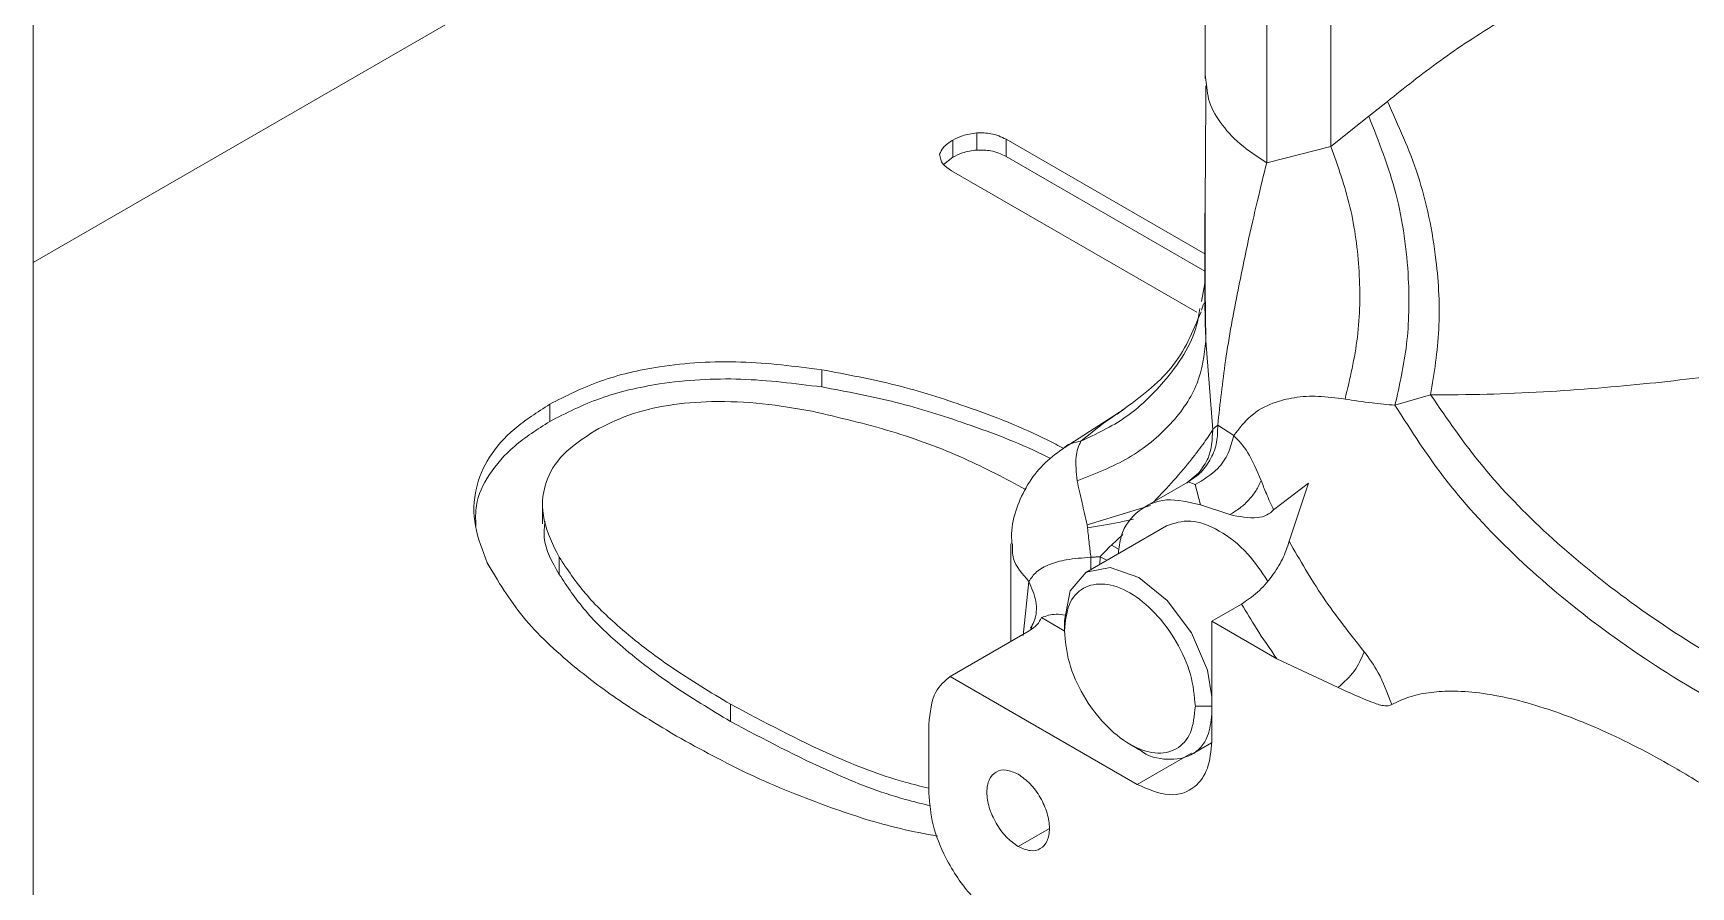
# Model space of a CAD drawing. Header units: millimetres. Extents: x 169 to 14583, y -399 to 10804.
# Drawn here: x 12408.4 to 12487.2, y 7300.2 to 7340.8 of the extents above; entities that cross this region are included whole.
import ezdxf

# ---------------------------------------------------------------- set-up
doc = ezdxf.new("R2010")
doc.units = ezdxf.units.MM
doc.header["$LTSCALE"] = 35

msp = doc.modelspace()

# ---------------------------------------------------------------- linework, layer by layer
at = {"color": 7, "linetype": 'Continuous', "lineweight": 18}
for p, q in [((12408.445, 7549.108), (12408.445, 5785.38)), ((12464.093, 7354.421), (12464.093, 7338.605)), ((12467.022, 7350.245), (12467.022, 7334.616)), ((12470.067, 7348.742), (12470.067, 7335.389)), ((12439.862, 7348.009), (12408.445, 7329.872)), ((12464.094, 7338.791), (12464.182, 7338.188)), ((12472.748, 7337.526), (12471.862, 7336.822)), ((12470.067, 7335.389), (12471.862, 7336.822)), ((12452.121, 7334.873), (12452.121, 7335.69)), ((12453.255, 7335.216), (12453.255, 7336.033)), ((12464.086, 7330.279), (12454.644, 7335.729)), ((12454.644, 7334.912), (12454.644, 7335.729)), ((12452.121, 7334.873), (12451.673, 7334.528)), ((12464.086, 7329.462), (12454.644, 7334.912)), ((12467.022, 7334.616), (12470.067, 7335.389)), ((12452.054, 7334.234), (12463.697, 7327.512)), ((12464.086, 7332.213), (12464.086, 7327.8)), ((12464.095, 7330.273), (12464.091, 7330.275)), ((12464.081, 7328.883), (12463.916, 7328.027)), ((12464.102, 7328.631), (12464.133, 7326.15)), ((12464.088, 7327.638), (12464.086, 7327.8)), ((12464.455, 7321.925), (12464.133, 7326.15)), ((12445.888, 7323.961), (12445.888, 7324.778)), ((12432.976, 7322.326), (12432.976, 7323.142)), ((12460.244, 7322.902), (12457.397, 7321.077)), ((12473.111, 7323.091), (12474.801, 7323.589)), ((12465.454, 7321.651), (12464.693, 7322.141)), ((12463.801, 7319.885), (12463.223, 7319.41)), ((12463.268, 7319.437), (12461.265, 7318.282)), ((12463.294, 7319.451), (12463.249, 7319.41)), ((12463.294, 7319.451), (12463.615, 7319.322)), ((12463.615, 7319.322), (12463.87, 7318.357)), ((12469.007, 7319.394), (12467.347, 7318.117)), ((12468.088, 7316.629), (12469.007, 7319.394)), ((12432.637, 7318.484), (12432.637, 7317.463)), ((12461.5, 7318.33), (12458.495, 7317.405)), ((12465.262, 7317.896), (12463.87, 7318.357)), ((12462.264, 7317.365), (12458.423, 7315.148)), ((12460.184, 7316.957), (12459.65, 7316.453)), ((12433.421, 7315.059), (12433.421, 7315.875)), ((12454.875, 7316.506), (12454.875, 7311.873)), ((12458.674, 7315.868), (12458.675, 7315.294)), ((12459.107, 7315.897), (12459.088, 7315.532)), ((12459.429, 7315.728), (12459.107, 7315.897)), ((12459.65, 7316.453), (12460.009, 7316.247)), ((12455.726, 7314.726), (12455.461, 7312.153)), ((12464.41, 7312.832), (12465.826, 7313.649)), ((12456.33, 7313.005), (12457.409, 7312.382)), ((12457.41, 7312.382), (12457.41, 7312.872)), ((12464.41, 7307.116), (12464.41, 7312.832)), ((12464.41, 7312.832), (12467.506, 7311.045)), ((12451.986, 7310.206), (12455.741, 7312.373)), ((12455.881, 7312.59), (12455.808, 7312.447)), ((12467.506, 7311.045), (12470.413, 7309.682)), ((12451.986, 7310.206), (12460.875, 7305.074)), ((12441.564, 7308.068), (12441.564, 7308.885)), ((12464.41, 7308.79), (12463.632, 7308.79)), ((12450.975, 7304.665), (12450.975, 7307.931)), ((12460.521, 7306.994), (12460.948, 7306.747)), ((12460.875, 7305.074), (12463.449, 7306.56)), ((12463.423, 7306.487), (12464.4, 7307.052)), ((12456.703, 7302.991), (12455.218, 7302.134))]:
    msp.add_line(p, q, dxfattribs=at)
at = {"color": 7, "linetype": 'Continuous', "lineweight": 18, "flags": 128}
msp.add_lwpolyline([(12464.41, 7309.242), (12464.212, 7310.508), (12463.446, 7312.275), (12462.299, 7313.822), (12460.946, 7314.914), (12459.593, 7315.384), (12458.446, 7315.161), (12457.679, 7314.279), (12457.41, 7312.872), (12457.41, 7312.872)], dxfattribs=at)
at = {"color": 7, "linetype": 'Continuous', "lineweight": 18}
for points, knots in [([(12484.633, 7344.622), (12484.067, 7344.393), (12482.918, 7343.928), (12480.665, 7342.834), (12477.995, 7341.322), (12475.132, 7339.426), (12473.553, 7338.167), (12472.748, 7337.526)], [0, 0, 0, 0, 0.113757, 0.230764, 0.475064, 0.732448, 1, 1, 1, 1]), ([(12464.132, 7338.273), (12464.124, 7336.945), (12464.11, 7334.565), (12464.088, 7331.259), (12464.097, 7329.33), (12464.101, 7328.631)], [0, 0, 0, 0, 0.4458358, 0.7991652, 1, 1, 1, 1]), ([(12464.182, 7338.188), (12464.2, 7338.005), (12464.255, 7337.436), (12464.779, 7336.52), (12465.684, 7335.482), (12466.576, 7334.905), (12467.022, 7334.616)], [0, 0, 0, 0, 0.136945, 0.42463, 0.712315, 1, 1, 1, 1]), ([(12472.748, 7337.526), (12473.273, 7336.38), (12474.36, 7334.005), (12475.121, 7330.242), (12475.302, 7326.662), (12474.968, 7324.614), (12474.802, 7323.589)], [0, 0, 0, 0, 0.26148, 0.542252, 0.770768, 1, 1, 1, 1]), ([(12471.862, 7336.822), (12472.341, 7335.616), (12473.313, 7333.167), (12473.821, 7329.396), (12473.76, 7325.963), (12473.326, 7324.04), (12473.111, 7323.091)], [0, 0, 0, 0, 0.275832, 0.560123, 0.783056, 1, 1, 1, 1]), ([(12452.121, 7335.69), (12451.949, 7335.58), (12451.64, 7335.383), (12451.534, 7335.126), (12451.487, 7335.012)], [0, 0, 0, 0, 0.559262, 1, 1, 1, 1]), ([(12453.255, 7336.033), (12453.016, 7335.998), (12452.589, 7335.936), (12452.265, 7335.765), (12452.121, 7335.69)], [0, 0, 0, 0, 0.557847, 1, 1, 1, 1]), ([(12454.644, 7335.729), (12454.416, 7335.837), (12454.008, 7336.03), (12453.485, 7336.032), (12453.255, 7336.033)], [0, 0, 0, 0, 0.559364, 1, 1, 1, 1]), ([(12451.487, 7335.012), (12451.513, 7334.847), (12451.56, 7334.55), (12451.903, 7334.331), (12452.054, 7334.234)], [0, 0, 0, 0, 0.558228, 1, 1, 1, 1]), ([(12453.255, 7335.216), (12453.016, 7335.182), (12452.589, 7335.119), (12452.265, 7334.949), (12452.121, 7334.873)], [0, 0, 0, 0, 0.557847, 1, 1, 1, 1]), ([(12454.644, 7334.912), (12454.416, 7335.02), (12454.008, 7335.213), (12453.485, 7335.215), (12453.255, 7335.216)], [0, 0, 0, 0, 0.559364, 1, 1, 1, 1]), ([(12470.067, 7335.389), (12470.401, 7334.445), (12471.077, 7332.531), (12471.483, 7329.435), (12471.437, 7326.311), (12470.972, 7324.356), (12470.74, 7323.386)], [0, 0, 0, 0, 0.244733, 0.496508, 0.750085, 1, 1, 1, 1]), ([(12467.022, 7334.616), (12466.876, 7334.027), (12466.571, 7332.792), (12466.106, 7330.767), (12465.584, 7328.244), (12465.053, 7325.397), (12464.807, 7323.17), (12464.693, 7322.141)], [0, 0, 0, 0, 0.165753, 0.347702, 0.520766, 0.778622, 1, 1, 1, 1]), ([(12464.087, 7332.213), (12464.085, 7331.245), (12464.082, 7330.071), (12464.099, 7328.846), (12464.102, 7328.631)], [0, 0, 0, 0, 0.8244181, 1, 1, 1, 1]), ([(12463.849, 7327.683), (12463.809, 7327.434), (12463.597, 7326.144), (12462.339, 7324.317), (12460.413, 7322.431), (12458.922, 7321.726), (12458.192, 7321.381)], [0, 0, 0, 0, 0.086564, 0.44802, 0.729916, 1, 1, 1, 1]), ([(12464.047, 7327.906), (12464.046, 7327.909), (12464.034, 7328.005), (12463.978, 7327.801), (12463.923, 7327.602)], [0, 0, 0, 0, 0.026542, 1, 1, 1, 1]), ([(12464.133, 7326.15), (12464.118, 7326.468), (12464.093, 7327.003), (12464.09, 7327.454), (12464.088, 7327.638)], [0, 0, 0, 0, 0.5934, 1, 1, 1, 1]), ([(12463.901, 7327.526), (12463.516, 7326.597), (12462.764, 7324.785), (12461.001, 7323.475), (12460.142, 7322.837)], [0, 0, 0, 0, 0.513046, 1, 1, 1, 1]), ([(12464.133, 7326.15), (12464.048, 7325.473), (12463.876, 7324.09), (12462.557, 7322.158), (12460.592, 7320.516), (12458.863, 7319.831), (12458.017, 7319.495)], [0, 0, 0, 0, 0.244612, 0.5, 0.755388, 1, 1, 1, 1]), ([(12493.255, 7325.278), (12492.693, 7325.176), (12491.508, 7324.961), (12489.57, 7324.666), (12487.43, 7324.379), (12485.109, 7324.116), (12482.63, 7323.89), (12480.029, 7323.713), (12477.326, 7323.596), (12475.673, 7323.591), (12474.802, 7323.589)], [0, 0, 0, 0, 0.082977, 0.174995, 0.277623, 0.392354, 0.518966, 0.661665, 0.821655, 1, 1, 1, 1]), ([(12445.888, 7324.778), (12444.616, 7324.94), (12442.075, 7325.264), (12438.416, 7325.056), (12435.283, 7324.314), (12433.745, 7323.533), (12432.976, 7323.142)], [0, 0, 0, 0, 0.280175, 0.559901, 0.779887, 1, 1, 1, 1]), ([(12457.391, 7321.035), (12457.136, 7321.171), (12455.713, 7321.93), (12453.051, 7322.96), (12449.464, 7324.11), (12447.08, 7324.555), (12445.888, 7324.778)], [0, 0, 0, 0, 0.078115, 0.436641, 0.718365, 1, 1, 1, 1]), ([(12445.888, 7323.961), (12444.616, 7324.123), (12442.075, 7324.447), (12438.416, 7324.239), (12435.283, 7323.497), (12433.745, 7322.716), (12432.976, 7322.326)], [0, 0, 0, 0, 0.280175, 0.559901, 0.779887, 1, 1, 1, 1]), ([(12456.749, 7320.555), (12456.706, 7320.577), (12455.488, 7321.218), (12453.046, 7322.14), (12449.465, 7323.294), (12447.08, 7323.739), (12445.888, 7323.961)], [0, 0, 0, 0, 0.013932, 0.39742, 0.698757, 1, 1, 1, 1]), ([(12432.976, 7323.142), (12432.39, 7322.765), (12431.217, 7322.012), (12430.019, 7320.642), (12429.366, 7319.071), (12429.325, 7317.356), (12429.78, 7316.193), (12430.008, 7315.611)], [0, 0, 0, 0, 0.18666, 0.373334, 0.560004, 0.779925, 1, 1, 1, 1]), ([(12435.115, 7321.884), (12435.632, 7322.148), (12436.666, 7322.675), (12438.605, 7323.136), (12440.778, 7323.314), (12443.099, 7323.21), (12444.652, 7322.942), (12445.429, 7322.807)], [0, 0, 0, 0, 0.186616, 0.373224, 0.559787, 0.779818, 1, 1, 1, 1]), ([(12470.74, 7323.386), (12470.313, 7323.442), (12469.479, 7323.552), (12468.332, 7323.488), (12467.245, 7323.207), (12466.242, 7322.671), (12465.712, 7321.984), (12465.454, 7321.651)], [0, 0, 0, 0, 0.203723, 0.397582, 0.582586, 0.79745, 1, 1, 1, 1]), ([(12470.74, 7323.386), (12471.157, 7323.322), (12471.901, 7323.208), (12472.741, 7323.127), (12473.111, 7323.091)], [0, 0, 0, 0, 0.559969, 1, 1, 1, 1]), ([(12432.976, 7322.326), (12432.388, 7321.949), (12431.213, 7321.195), (12430.037, 7319.825), (12429.42, 7318.516), (12429.453, 7317.681), (12429.466, 7317.352)], [0, 0, 0, 0, 0.274033, 0.548086, 0.822134, 1, 1, 1, 1]), ([(12445.429, 7322.807), (12446.703, 7322.51), (12449.253, 7321.916), (12452.665, 7320.639), (12454.627, 7319.597), (12455.577, 7319.093)], [0, 0, 0, 0, 0.340047, 0.680308, 1, 1, 1, 1]), ([(12458.192, 7321.381), (12458.67, 7321.77), (12459.322, 7322.301), (12460.002, 7322.733), (12460.182, 7322.848)], [0, 0, 0, 0, 0.734425, 1, 1, 1, 1]), ([(12464.693, 7322.141), (12464.691, 7321.873), (12464.685, 7321.326), (12464.4, 7320.557), (12463.939, 7319.892), (12463.506, 7319.596), (12463.294, 7319.451)], [0, 0, 0, 0, 0.245188, 0.5, 0.754812, 1, 1, 1, 1]), ([(12464.693, 7322.141), (12464.643, 7322.108), (12464.55, 7322.048), (12464.485, 7321.964), (12464.455, 7321.925)], [0, 0, 0, 0, 0.54356, 1, 1, 1, 1]), ([(12433.421, 7315.875), (12433.134, 7316.455), (12432.559, 7317.614), (12432.621, 7319.314), (12433.499, 7320.807), (12434.576, 7321.525), (12435.115, 7321.884)], [0, 0, 0, 0, 0.2803411, 0.5600805, 0.7800322, 1, 1, 1, 1]), ([(12458.192, 7321.381), (12457.918, 7321.336), (12457.634, 7321.29), (12457.442, 7321.101), (12457.436, 7321.095)], [0, 0, 0, 0, 0.967952, 1, 1, 1, 1]), ([(12458.017, 7319.495), (12457.976, 7319.906), (12457.896, 7320.705), (12458.095, 7321.16), (12458.192, 7321.381)], [0, 0, 0, 0, 0.514462, 1, 1, 1, 1]), ([(12464.455, 7321.925), (12464.335, 7321.74), (12464.157, 7321.466), (12463.779, 7320.951), (12463.331, 7320.371), (12462.661, 7319.566), (12461.99, 7318.854), (12461.674, 7318.517)], [0, 0, 0, 0, 0.255656, 0.376748, 0.492251, 0.760556, 1, 1, 1, 1]), ([(12465.454, 7321.651), (12465.381, 7321.37), (12465.233, 7320.802), (12464.641, 7319.92), (12463.999, 7319.546), (12463.615, 7319.322)], [0, 0, 0, 0, 0.282329, 0.569607, 1, 1, 1, 1]), ([(12463.793, 7319.881), (12463.96, 7320.108), (12464.397, 7320.701), (12464.433, 7321.458), (12464.455, 7321.925)], [0, 0, 0, 0, 0.382137, 1, 1, 1, 1]), ([(12466.751, 7319.515), (12466.542, 7320), (12466.123, 7320.974), (12465.678, 7321.425), (12465.454, 7321.651)], [0, 0, 0, 0, 0.4974848, 1, 1, 1, 1]), ([(12457.436, 7321.095), (12457.119, 7320.867), (12456.473, 7320.404), (12455.709, 7319.456), (12455.167, 7318.36), (12454.883, 7317.348), (12454.908, 7316.722), (12454.917, 7316.505)], [0, 0, 0, 0, 0.213378, 0.435297, 0.657998, 0.881827, 1, 1, 1, 1]), ([(12458.017, 7319.495), (12458.093, 7319.165), (12458.233, 7318.548), (12458.412, 7317.767), (12458.495, 7317.405)], [0, 0, 0, 0, 0.5361466, 1, 1, 1, 1]), ([(12467.347, 7318.117), (12467.229, 7318.377), (12467.02, 7318.842), (12466.833, 7319.31), (12466.751, 7319.515)], [0, 0, 0, 0, 0.559998, 1, 1, 1, 1]), ([(12463.87, 7318.357), (12463.315, 7318.492), (12462.205, 7318.762), (12460.906, 7318.166), (12460.114, 7317.219), (12460.008, 7316.324), (12459.975, 7316.044)], [0, 0, 0, 0, 0.289469, 0.578949, 0.868377, 1, 1, 1, 1]), ([(12433.421, 7315.059), (12433.091, 7315.638), (12432.624, 7316.459), (12432.723, 7317.313), (12432.751, 7317.564)], [0, 0, 0, 0, 0.706148, 1, 1, 1, 1]), ([(12458.495, 7317.405), (12458.499, 7317.381), (12458.507, 7317.338), (12458.512, 7317.294), (12458.514, 7317.275)], [0, 0, 0, 0, 0.5577781, 1, 1, 1, 1]), ([(12458.514, 7317.275), (12459.016, 7317.353), (12459.784, 7317.472), (12460.459, 7317.632), (12460.693, 7317.688)], [0, 0, 0, 0, 0.654185, 1, 1, 1, 1]), ([(12467.063, 7314.75), (12466.761, 7315.198), (12466.091, 7316.189), (12464.763, 7317.211), (12463.36, 7317.738), (12462.63, 7317.49), (12462.264, 7317.365)], [0, 0, 0, 0, 0.215653, 0.477129, 0.738604, 1, 1, 1, 1]), ([(12467.347, 7318.117), (12467.245, 7318.03), (12467.028, 7317.841), (12466.346, 7317.682), (12465.715, 7317.807), (12465.262, 7317.896)], [0, 0, 0, 0, 0.196377, 0.422351, 1, 1, 1, 1]), ([(12458.514, 7317.275), (12458.54, 7317.017), (12458.586, 7316.555), (12458.647, 7316.078), (12458.674, 7315.868)], [0, 0, 0, 0, 0.559029, 1, 1, 1, 1]), ([(12465.826, 7313.649), (12466.083, 7313.82), (12466.591, 7314.158), (12467.256, 7314.926), (12467.796, 7315.767), (12467.992, 7316.345), (12468.088, 7316.629)], [0, 0, 0, 0, 0.268629, 0.532493, 0.77049, 1, 1, 1, 1]), ([(12441.564, 7308.885), (12440.612, 7309.457), (12438.708, 7310.602), (12436.415, 7312.376), (12434.586, 7314.128), (12433.81, 7315.293), (12433.421, 7315.875)], [0, 0, 0, 0, 0.280053, 0.560031, 0.780047, 1, 1, 1, 1]), ([(12454.955, 7316.505), (12454.944, 7316.268), (12454.918, 7315.641), (12455.416, 7315.076), (12455.726, 7314.726)], [0, 0, 0, 0, 0.378918, 1, 1, 1, 1]), ([(12458.674, 7315.868), (12458.271, 7315.84), (12457.546, 7315.789), (12456.68, 7315.549), (12456.051, 7315.204), (12455.832, 7314.882), (12455.726, 7314.726)], [0, 0, 0, 0, 0.296768, 0.532953, 0.772858, 1, 1, 1, 1]), ([(12459.107, 7315.897), (12459.027, 7315.892), (12458.883, 7315.884), (12458.738, 7315.873), (12458.674, 7315.868)], [0, 0, 0, 0, 0.557386, 1, 1, 1, 1]), ([(12459.65, 7316.453), (12459.548, 7316.349), (12459.366, 7316.164), (12459.186, 7315.978), (12459.107, 7315.897)], [0, 0, 0, 0, 0.562724, 1, 1, 1, 1]), ([(12430.008, 7315.611), (12430.521, 7314.739), (12431.548, 7312.996), (12433.902, 7310.81), (12436.394, 7308.934), (12438.132, 7307.894), (12439, 7307.374)], [0, 0, 0, 0, 0.2798207, 0.5597849, 0.7798811, 1, 1, 1, 1]), ([(12441.564, 7308.068), (12440.612, 7308.641), (12438.708, 7309.786), (12436.415, 7311.56), (12434.586, 7313.312), (12433.81, 7314.477), (12433.421, 7315.059)], [0, 0, 0, 0, 0.280053, 0.560031, 0.780047, 1, 1, 1, 1]), ([(12455.726, 7314.726), (12455.858, 7314.418), (12456.129, 7313.783), (12456.087, 7312.979), (12455.859, 7312.601), (12455.797, 7312.499)], [0, 0, 0, 0, 0.408668, 0.841254, 1, 1, 1, 1]), ([(12463.632, 7308.79), (12463.586, 7309.288), (12463.492, 7310.282), (12462.773, 7311.893), (12461.744, 7313.284), (12460.521, 7314.273), (12459.299, 7314.696), (12458.27, 7314.493), (12457.551, 7313.711), (12457.457, 7312.825), (12457.41, 7312.382)], [0, 0, 0, 0, 0.1251265, 0.2500144, 0.3750144, 0.5000079, 0.6250079, 0.7500014, 0.8749616, 1, 1, 1, 1]), ([(12467.506, 7311.045), (12467.172, 7311.526), (12466.574, 7312.386), (12466.055, 7313.263), (12465.826, 7313.649)], [0, 0, 0, 0, 0.559982, 1, 1, 1, 1]), ([(12455.741, 7312.373), (12455.877, 7312.465), (12456.154, 7312.65), (12456.27, 7312.886), (12456.33, 7313.005)], [0, 0, 0, 0, 0.493567, 1, 1, 1, 1]), ([(12457.457, 7313.118), (12457.307, 7313.142), (12456.893, 7313.206), (12456.549, 7313.083), (12456.33, 7313.005)], [0, 0, 0, 0, 0.363176, 1, 1, 1, 1]), ([(12457.41, 7312.382), (12457.457, 7311.884), (12457.551, 7310.89), (12458.27, 7309.278), (12459.299, 7307.887), (12460.521, 7306.899), (12461.744, 7306.476), (12462.773, 7306.679), (12463.491, 7307.461), (12463.585, 7308.347), (12463.632, 7308.79)], [0, 0, 0, 0, 0.125126, 0.250014, 0.375014, 0.500008, 0.625008, 0.750001, 0.874962, 1, 1, 1, 1]), ([(12472.965, 7308.874), (12472.759, 7309.409), (12472.379, 7310.395), (12471.88, 7311.073), (12471.651, 7311.383)], [0, 0, 0, 0, 0.541922, 1, 1, 1, 1]), ([(12450.975, 7307.931), (12451.035, 7308.495), (12451.141, 7309.503), (12451.727, 7309.991), (12451.986, 7310.206)], [0, 0, 0, 0, 0.559257, 1, 1, 1, 1]), ([(12470.413, 7309.682), (12470.945, 7309.439), (12471.669, 7309.109), (12472.469, 7308.821), (12472.79, 7308.803), (12472.908, 7308.851), (12472.965, 7308.874)], [0, 0, 0, 0, 0.606154, 0.824321, 0.916684, 1, 1, 1, 1]), ([(12472.965, 7308.874), (12473.228, 7309.002), (12473.768, 7309.266), (12474.708, 7309.463), (12475.823, 7309.539), (12477.129, 7309.452), (12478.62, 7309.177), (12480.629, 7308.609), (12483.269, 7307.565), (12486.13, 7306.072), (12488.686, 7304.474), (12490.764, 7303.002), (12492.617, 7301.526), (12494.256, 7300.074), (12495.707, 7298.647), (12496.973, 7297.249), (12498.059, 7295.908), (12498.965, 7294.645), (12499.81, 7293.287), (12500.559, 7291.841), (12501.111, 7290.385), (12501.442, 7289.061), (12501.481, 7288.298), (12501.501, 7287.922)], [0, 0, 0, 0, 0.0324927, 0.0667479, 0.1030836, 0.1486781, 0.1962657, 0.2461918, 0.3372481, 0.4387514, 0.5061415, 0.5697754, 0.6287467, 0.677512, 0.7239702, 0.7684505, 0.8039421, 0.8374228, 0.8691999, 0.9067455, 0.9418224, 0.9712837, 1, 1, 1, 1]), ([(12450.975, 7304.9), (12450.6, 7304.992), (12448.97, 7305.392), (12445.713, 7306.679), (12443.138, 7308.048), (12441.564, 7308.885)], [0, 0, 0, 0, 0.104261, 0.452652, 1, 1, 1, 1]), ([(12451.059, 7304.062), (12450.655, 7304.161), (12448.996, 7304.567), (12445.712, 7305.861), (12443.137, 7307.231), (12441.564, 7308.068)], [0, 0, 0, 0, 0.111206, 0.456896, 1, 1, 1, 1]), ([(12460.945, 7306.749), (12460.946, 7306.748), (12461.397, 7306.384), (12462.343, 7306.202), (12463.498, 7306.384), (12464.266, 7307.188), (12464.368, 7308.053), (12464.41, 7308.419)], [0, 0, 0, 0, 0.000077, 0.267679, 0.53528, 0.802881, 1, 1, 1, 1]), ([(12439, 7307.374), (12440.14, 7306.746), (12442.42, 7305.491), (12446.028, 7304.047), (12449.035, 7303.069), (12450.801, 7302.732), (12451.393, 7302.62)], [0, 0, 0, 0, 0.314379, 0.628683, 0.875657, 1, 1, 1, 1]), ([(12460.875, 7305.074), (12461.394, 7304.852), (12462.431, 7304.407), (12463.593, 7304.829), (12464.287, 7305.775), (12464.369, 7306.669), (12464.41, 7307.116)], [0, 0, 0, 0, 0.279619, 0.559238, 0.779619, 1, 1, 1, 1]), ([(12455.218, 7305.564), (12455.024, 7305.65), (12454.635, 7305.823), (12454.141, 7305.712), (12453.81, 7305.336), (12453.694, 7304.729), (12453.81, 7303.988), (12454.141, 7303.23), (12454.635, 7302.548), (12455.024, 7302.272), (12455.218, 7302.134)], [0, 0, 0, 0, 0.125, 0.25, 0.375, 0.5, 0.625, 0.75, 0.875, 1, 1, 1, 1]), ([(12455.218, 7302.134), (12455.412, 7302.048), (12455.801, 7301.875), (12456.295, 7301.986), (12456.626, 7302.362), (12456.742, 7302.969), (12456.626, 7303.711), (12456.295, 7304.468), (12455.801, 7305.15), (12455.412, 7305.426), (12455.218, 7305.564)], [0, 0, 0, 0, 0.1250003, 0.2500004, 0.3749998, 0.5, 0.6250002, 0.7499996, 0.8749997, 1, 1, 1, 1]), ([(12454.511, 7298.541), (12453.992, 7298.918), (12452.955, 7299.671), (12451.793, 7301.435), (12451.099, 7303.181), (12451.017, 7304.171), (12450.975, 7304.665)], [0, 0, 0, 0, 0.279619, 0.559238, 0.779619, 1, 1, 1, 1])]:
    msp.add_open_spline(points, degree=3, knots=knots, dxfattribs=at)
for points in [[(12473.111, 7323.091), (12473.891, 7321.872), (12475.449, 7319.434), (12478.647, 7315.993), (12482.428, 7312.761), (12486.812, 7309.791), (12491.727, 7307.113), (12497.121, 7304.763), (12502.928, 7302.766), (12509.077, 7301.148), (12515.496, 7299.925), (12522.107, 7299.123), (12528.835, 7298.712), (12533.333, 7298.798), (12535.583, 7298.842)], [(12474.802, 7323.589), (12475.588, 7322.44), (12477.162, 7320.142), (12480.309, 7316.904), (12483.989, 7313.865), (12488.219, 7311.071), (12492.935, 7308.552), (12498.089, 7306.336), (12503.62, 7304.448), (12509.468, 7302.91), (12515.565, 7301.737), (12521.842, 7300.952), (12528.232, 7300.527), (12532.511, 7300.577), (12534.651, 7300.602)], [(12466.751, 7319.515), (12466.679, 7319.355), (12466.536, 7319.035), (12466.19, 7318.595), (12465.769, 7318.201), (12465.431, 7317.998), (12465.262, 7317.896)], [(12471.651, 7311.383), (12470.974, 7312.239), (12469.619, 7313.949), (12468.598, 7315.736), (12468.088, 7316.629)], [(12470.413, 7309.682), (12470.689, 7309.933), (12471.241, 7310.434), (12471.514, 7311.067), (12471.651, 7311.383)]]:
    msp.add_open_spline(points, degree=3, dxfattribs=at)

doc.saveas('drawing.dxf')
